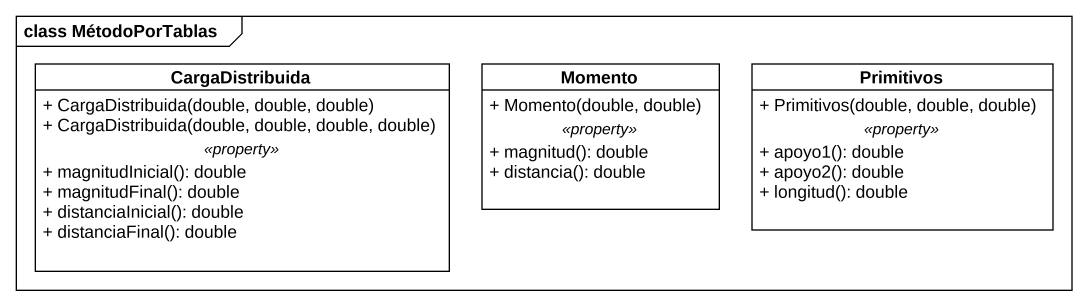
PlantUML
@startuml
mainframe class MétodoPorTablas
hide circle
hide empty members
skinparam classAttributeIconSize 0
class CargaDistribuida {
  + CargaDistribuida(double, double, double)
  + CargaDistribuida(double, double, double, double)
  .. <<property>> ..
  + magnitudInicial(): double
  + magnitudFinal(): double
  + distanciaInicial(): double
  + distanciaFinal(): double
}
class Momento {
  + Momento(double, double)
  .. <<property>> ..
  + magnitud(): double
  + distancia(): double
}
class Primitivos {
  + Primitivos(double, double, double)
  .. <<property>> ..
  + apoyo1(): double
  + apoyo2(): double
  + longitud(): double
}
@enduml
